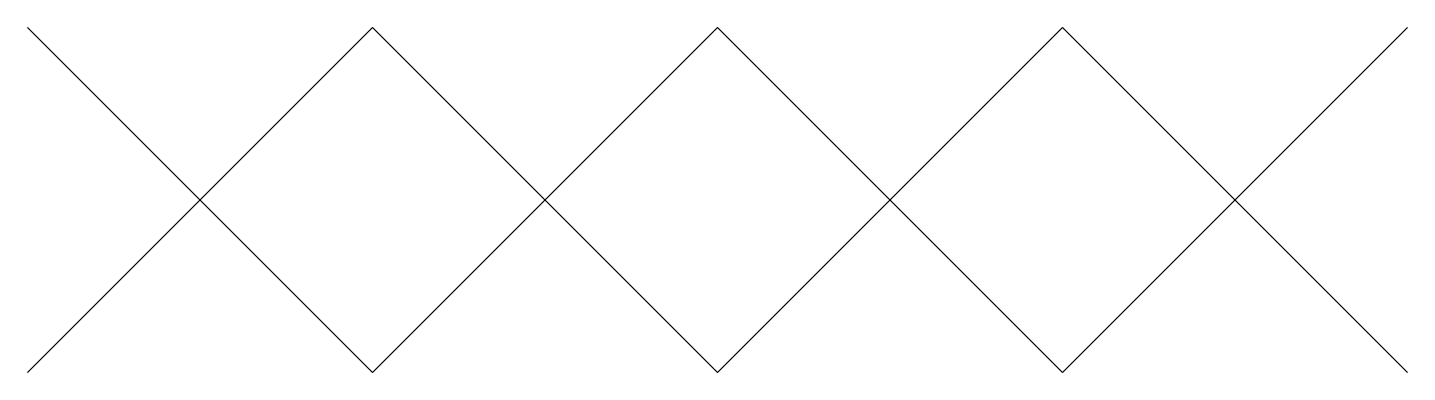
# Model space of a CAD drawing. Header units: millimetres. Extents: x 0 to 600, y 0 to 150.
import ezdxf

# ---------------------------------------------------------------- set-up
doc = ezdxf.new("R2010")
doc.units = ezdxf.units.MM
doc.header["$LTSCALE"] = 50
doc.layers.add('K-------ED3', color=4, linetype='Continuous', lineweight=0)

# ---------------------------------------------------------------- blocks, each defined once
blk = doc.blocks.new('*U4')
at = {"layer": 'K-------ED3'}
for points in [[(0, 0), (150, 150), (300, 0)], [(0, 150), (150, 0), (300, 150)], [(300, 0), (450, 150), (600, 0)], [(300, 150), (450, 0), (600, 150)]]:
    blk.add_lwpolyline(points, dxfattribs=at)

msp = doc.modelspace()

# ---------------------------------------------------------------- block references
msp.add_blockref('*U4', (0, 0))

doc.saveas('drawing.dxf')
